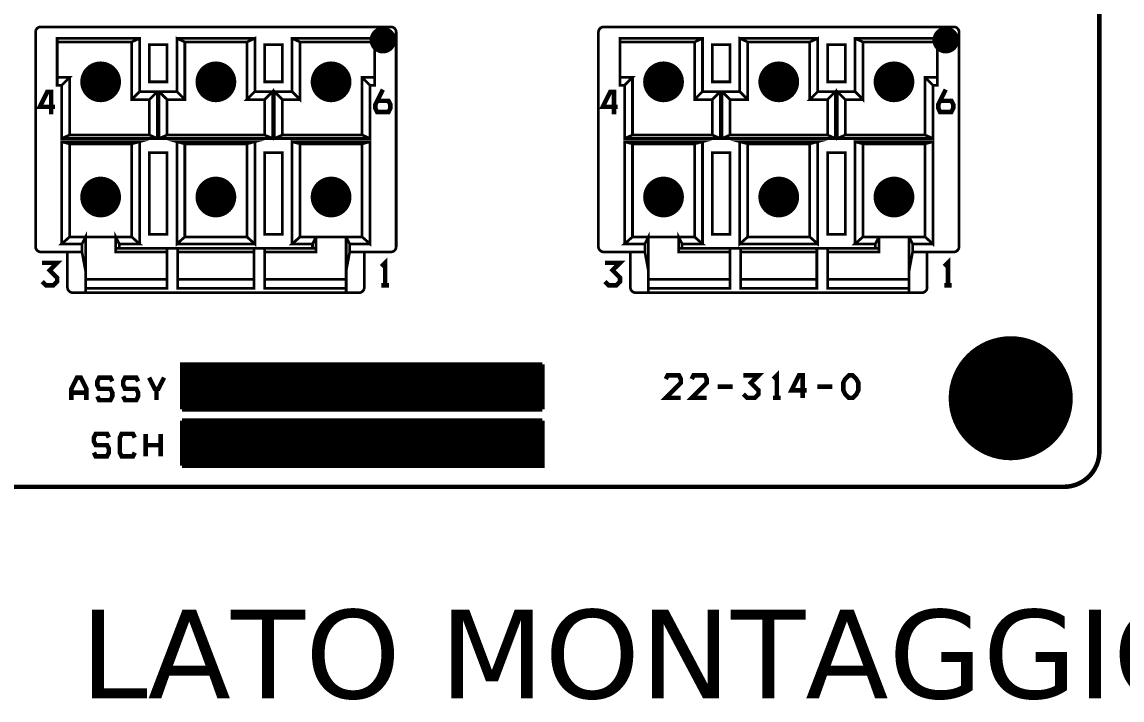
# Model space of a CAD drawing. Extents: x -13 to 194, y 173 to 305.
# Drawn here: x 78.7 to 140.7, y 172.8 to 211 of the extents above; entities that cross this region are included whole.
import ezdxf

# ---------------------------------------------------------------- set-up
doc = ezdxf.new("R2010")
doc.units = 0
doc.header["$MEASUREMENT"] = 0
doc.layers.get('0').update_dxf_attribs({"linetype": 'CONTINUOUS'})
for name, color, linetype in [('22-314-0_DRL', 1, 'CONTINUOUS'), ('22-314-0_SMT', 9, 'CONTINUOUS'), ('22-314-0_SST', 250, 'CONTINUOUS'), ('THRUHOLE_NPT', 9, 'CONTINUOUS'), ('THRUHOLE_TAP', 12, 'CONTINUOUS')]:
    doc.layers.add(name, color=color, linetype=linetype)
doc.styles.get("Standard").update_dxf_attribs({"font": 'verdana.ttf', "height": 5})

# ---------------------------------------------------------------- blocks, each defined once
blk = doc.blocks.new('ROUND_5')
at = {"const_width": 0.75057}
blk.add_lwpolyline([(-0.375284, 0, 1), (0.375284, 0, 1)], format="xyb", close=True, dxfattribs=at)
blk = doc.blocks.new('ROUND_18')
at = {"const_width": 0.65024}
blk.add_lwpolyline([(-0.32512, 0, 1), (0.32512, 0, 1)], format="xyb", close=True, dxfattribs=at)
blk = doc.blocks.new('ROUND_20')
at = {"const_width": 1.75006}
blk.add_lwpolyline([(-0.87503, 0, 1), (0.87503, 0, 1)], format="xyb", close=True, dxfattribs=at)
blk = doc.blocks.new('ROUND_3')
at = {"const_width": 1.14935}
blk.add_lwpolyline([(-0.574674, 0, 1), (0.574674, 0, 1)], format="xyb", close=True, dxfattribs=at)
blk = doc.blocks.new('ROUND_4')
at = {"const_width": 0.7493}
blk.add_lwpolyline([(-0.37465, 0, 1), (0.37465, 0, 1)], format="xyb", close=True, dxfattribs=at)
blk = doc.blocks.new('ROUND_7')
at = {"const_width": 3.50012}
blk.add_lwpolyline([(-1.75006, 0, 1), (1.75006, 0, 1)], format="xyb", close=True, dxfattribs=at)

msp = doc.modelspace()

# ---------------------------------------------------------------- linework, layer by layer
at = {"layer": '22-314-0_DRL', "const_width": 0.254}
for points in [[(139.442, 186.79), (139.442, 302.789)], [(36.443, 184.791), (137.443, 184.791)]]:
    msp.add_lwpolyline(points, dxfattribs=at)
msp.add_lwpolyline([(137.443, 184.791, 0.414214), (139.442, 186.79)], format="xyb", dxfattribs=at)
at = {"layer": '22-314-0_SST', "const_width": 0.152}
for points in [[(79.737, 210.744, 0.414214), (79.437, 210.445)], [(99.778, 210.445, 0.414214), (99.478, 210.744)], [(111.487, 210.744, 0.414214), (111.187, 210.445)], [(131.528, 210.445, 0.414214), (131.228, 210.744)], [(79.437, 198.344, 0.414214), (79.737, 198.044)], [(99.478, 198.044, 0.414214), (99.778, 198.344)], [(111.187, 198.344, 0.414214), (111.487, 198.044)], [(131.228, 198.044, 0.414214), (131.528, 198.344)], [(81.238, 196.045, 0.414214), (81.538, 195.746)], [(97.677, 195.743, 0.414214), (97.979, 196.045)], [(112.988, 196.045, 0.414214), (113.288, 195.746)], [(129.427, 195.743, 0.414214), (129.729, 196.045)]]:
    msp.add_lwpolyline(points, format="xyb", dxfattribs=at)
at = {"layer": '22-314-0_SST'}
for points, const_width in [([(79.437, 210.445), (79.437, 198.344)], 0.152), ([(99.478, 210.744), (79.737, 210.744)], 0.152), ([(99.778, 198.344), (99.778, 210.445)], 0.152), ([(111.187, 210.445), (111.187, 198.344)], 0.152), ([(131.228, 210.744), (111.487, 210.744)], 0.152), ([(131.528, 198.344), (131.528, 210.445)], 0.152), ([(80.657, 207.894), (81.358, 207.894), (80.908, 207.445), (80.908, 204.445), (86.308, 204.445), (86.308, 207.094), (85.307, 207.094), (85.307, 210.094), (80.657, 210.094), (80.657, 207.445), (80.908, 207.445)], 0.152), ([(80.908, 204.445), (81.358, 204.643), (85.859, 204.643), (85.859, 206.645), (84.858, 206.645), (84.858, 209.893), (80.657, 209.893)], 0.152), ([(85.307, 210.094), (84.858, 209.893)], 0.152), ([(86.857, 207.643), (86.857, 209.744), (85.859, 209.744), (85.859, 207.643), (86.857, 207.643)], 0.152), ([(86.857, 204.643), (86.857, 206.645), (87.858, 206.645), (87.858, 209.893), (91.358, 209.893)], 0.152), ([(87.858, 206.645), (87.408, 207.094), (87.408, 210.094), (87.858, 209.893)], 0.152), ([(91.807, 210.094), (87.408, 210.094)], 0.152), ([(91.358, 206.645), (91.358, 209.893), (91.807, 210.094), (91.807, 207.094), (91.358, 206.645), (92.358, 206.645)], 0.152), ([(93.357, 207.643), (93.357, 209.744), (92.358, 209.744), (92.358, 207.643), (93.357, 207.643)], 0.152), ([(98.307, 204.445), (92.907, 204.445), (93.357, 204.643), (97.858, 204.643), (98.307, 204.445), (98.307, 207.445), (98.559, 207.445), (98.559, 210.094), (93.908, 210.094), (93.908, 207.094), (94.357, 206.645), (94.357, 209.893), (93.908, 210.094)], 0.152), ([(98.559, 209.893), (94.357, 209.893)], 0.152), ([(112.407, 207.894), (113.108, 207.894), (112.658, 207.445), (112.658, 204.445), (118.058, 204.445), (118.058, 207.094), (117.057, 207.094), (117.057, 210.094), (112.407, 210.094), (112.407, 207.445), (112.658, 207.445)], 0.152), ([(112.658, 204.445), (113.108, 204.643), (117.609, 204.643), (117.609, 206.645), (116.608, 206.645), (116.608, 209.893), (112.407, 209.893)], 0.152), ([(117.057, 210.094), (116.608, 209.893)], 0.152), ([(118.607, 207.643), (118.607, 209.744), (117.609, 209.744), (117.609, 207.643), (118.607, 207.643)], 0.152), ([(118.607, 204.643), (118.607, 206.645), (119.608, 206.645), (119.608, 209.893), (123.108, 209.893)], 0.152), ([(119.608, 206.645), (119.158, 207.094), (119.158, 210.094), (119.608, 209.893)], 0.152), ([(123.557, 210.094), (119.158, 210.094)], 0.152), ([(123.108, 206.645), (123.108, 209.893), (123.557, 210.094), (123.557, 207.094), (123.108, 206.645), (124.108, 206.645)], 0.152), ([(125.107, 207.643), (125.107, 209.744), (124.108, 209.744), (124.108, 207.643), (125.107, 207.643)], 0.152), ([(130.057, 204.445), (124.657, 204.445), (125.107, 204.643), (129.608, 204.643), (130.057, 204.445), (130.057, 207.445), (130.309, 207.445), (130.309, 210.094), (125.658, 210.094), (125.658, 207.094), (126.107, 206.645), (126.107, 209.893), (125.658, 210.094)], 0.152), ([(130.309, 209.893), (126.107, 209.893)], 0.152), ([(81.358, 207.894), (81.358, 204.643)], 0.152), ([(97.858, 204.643), (97.858, 207.894), (98.559, 207.894)], 0.152), ([(97.858, 207.894), (98.307, 207.445)], 0.152), ([(113.108, 207.894), (113.108, 204.643)], 0.152), ([(129.608, 204.643), (129.608, 207.894), (130.309, 207.894)], 0.152), ([(129.608, 207.894), (130.057, 207.445)], 0.152), ([(92.358, 204.643), (92.358, 206.645), (92.808, 207.094), (92.808, 204.445), (92.358, 204.643), (86.857, 204.643), (86.407, 204.445), (92.808, 204.445)], 0.152), ([(92.907, 204.445), (92.907, 207.094), (93.357, 206.645), (94.357, 206.645)], 0.152), ([(98.708, 206.574), (99.343, 206.574), (99.45, 206.363), (99.45, 206.152), (99.343, 205.939), (98.708, 205.939), (98.604, 206.152), (98.604, 206.363), (99.026, 207.209)], 0.254), ([(124.108, 204.643), (124.108, 206.645), (124.558, 207.094), (124.558, 204.445), (124.108, 204.643), (118.607, 204.643), (118.157, 204.445), (124.558, 204.445)], 0.152), ([(124.657, 204.445), (124.657, 207.094), (125.107, 206.645), (126.107, 206.645)], 0.152), ([(130.458, 206.574), (131.093, 206.574), (131.2, 206.363), (131.2, 206.152), (131.093, 205.939), (130.458, 205.939), (130.354, 206.152), (130.354, 206.363), (130.776, 207.209)], 0.254), ([(80.527, 206.236), (79.681, 206.236), (80.103, 207.082), (80.316, 207.082), (80.316, 205.812)], 0.254), ([(85.307, 207.094), (84.858, 206.645)], 0.152), ([(86.308, 207.094), (85.859, 206.645)], 0.152), ([(87.408, 207.094), (86.407, 207.094), (86.857, 206.645)], 0.152), ([(86.407, 207.094), (86.407, 204.445)], 0.152), ([(92.808, 207.094), (91.807, 207.094)], 0.152), ([(93.908, 207.094), (92.907, 207.094)], 0.152), ([(93.357, 206.645), (93.357, 204.643)], 0.152), ([(112.277, 206.236), (111.431, 206.236), (111.853, 207.082), (112.066, 207.082), (112.066, 205.812)], 0.254), ([(117.057, 207.094), (116.608, 206.645)], 0.152), ([(118.058, 207.094), (117.609, 206.645)], 0.152), ([(119.158, 207.094), (118.157, 207.094), (118.607, 206.645)], 0.152), ([(118.157, 207.094), (118.157, 204.445)], 0.152), ([(124.558, 207.094), (123.557, 207.094)], 0.152), ([(125.658, 207.094), (124.657, 207.094)], 0.152), ([(125.107, 206.645), (125.107, 204.643)], 0.152), ([(80.908, 198.494), (80.908, 204.265), (85.307, 204.265), (84.858, 204.143), (84.858, 198.895)], 0.152), ([(80.908, 204.265), (81.358, 204.143)], 0.152), ([(81.358, 198.895), (81.358, 204.143), (84.858, 204.143)], 0.152), ([(85.307, 198.494), (85.307, 204.265)], 0.152), ([(86.308, 204.445), (85.859, 204.643)], 0.152), ([(91.358, 204.143), (87.858, 204.143), (87.408, 204.265), (91.807, 204.265), (91.358, 204.143), (91.358, 198.895), (91.807, 198.494), (91.807, 204.265)], 0.152), ([(87.408, 204.265), (87.408, 198.494), (87.858, 198.895), (87.858, 204.143)], 0.152), ([(97.858, 204.143), (98.307, 204.265), (98.307, 198.494), (97.858, 198.895), (97.858, 204.143), (94.357, 204.143), (93.908, 204.265), (93.908, 198.494)], 0.152), ([(98.307, 204.265), (93.908, 204.265)], 0.152), ([(94.357, 204.143), (94.357, 198.895)], 0.152), ([(112.658, 198.494), (112.658, 204.265), (117.057, 204.265), (116.608, 204.143), (116.608, 198.895)], 0.152), ([(112.658, 204.265), (113.108, 204.143)], 0.152), ([(113.108, 198.895), (113.108, 204.143), (116.608, 204.143)], 0.152), ([(117.057, 198.494), (117.057, 204.265)], 0.152), ([(118.058, 204.445), (117.609, 204.643)], 0.152), ([(123.108, 204.143), (119.608, 204.143), (119.158, 204.265), (123.557, 204.265), (123.108, 204.143), (123.108, 198.895), (123.557, 198.494), (123.557, 204.265)], 0.152), ([(119.158, 204.265), (119.158, 198.494), (119.608, 198.895), (119.608, 204.143)], 0.152), ([(129.608, 204.143), (130.057, 204.265), (130.057, 198.494), (129.608, 198.895), (129.608, 204.143), (126.107, 204.143), (125.658, 204.265), (125.658, 198.494)], 0.152), ([(130.057, 204.265), (125.658, 204.265)], 0.152), ([(126.107, 204.143), (126.107, 198.895)], 0.152), ([(86.857, 199.045), (86.857, 203.645), (85.859, 203.645), (85.859, 199.045), (86.857, 199.045)], 0.152), ([(93.357, 199.045), (93.357, 203.645), (92.358, 203.645), (92.358, 199.045), (93.357, 199.045)], 0.152), ([(118.607, 199.045), (118.607, 203.645), (117.609, 203.645), (117.609, 199.045), (118.607, 199.045)], 0.152), ([(125.107, 199.045), (125.107, 203.645), (124.108, 203.645), (124.108, 199.045), (125.107, 199.045)], 0.152), ([(82.056, 198.494), (80.908, 198.494), (81.358, 198.895), (82.257, 198.895), (83.959, 198.895), (84.858, 198.895), (85.307, 198.494), (84.157, 198.494), (83.959, 198.895), (83.959, 198.245)], 0.152), ([(82.257, 196.978), (82.056, 198.044), (82.056, 198.494), (82.257, 198.895), (82.257, 196.978), (82.257, 195.743)], 0.152), ([(113.806, 198.494), (112.658, 198.494), (113.108, 198.895), (114.007, 198.895), (115.709, 198.895), (116.608, 198.895), (117.057, 198.494), (115.907, 198.494), (115.709, 198.895), (115.709, 198.245)], 0.152), ([(114.007, 196.978), (113.806, 198.044), (113.806, 198.494), (114.007, 198.895), (114.007, 196.978), (114.007, 195.743)], 0.152), ([(81.538, 195.743), (82.257, 195.743), (96.958, 195.743), (96.958, 196.978), (96.958, 198.895), (95.257, 198.895), (95.257, 198.245), (95.257, 198.044), (92.358, 198.044)], 0.152), ([(84.157, 198.245), (84.157, 198.494)], 0.152), ([(87.408, 198.494), (91.807, 198.494)], 0.152), ([(87.858, 198.895), (91.358, 198.895)], 0.152), ([(95.058, 198.494), (93.908, 198.494), (94.357, 198.895), (95.257, 198.895), (95.058, 198.494), (95.058, 198.245)], 0.152), ([(98.307, 198.494), (97.156, 198.494), (96.958, 198.895), (97.858, 198.895)], 0.152), ([(97.156, 198.494), (97.156, 198.044), (96.958, 196.978)], 0.152), ([(113.288, 195.743), (114.007, 195.743), (128.708, 195.743), (128.708, 196.978), (128.708, 198.895), (127.007, 198.895), (127.007, 198.245), (127.007, 198.044), (124.108, 198.044)], 0.152), ([(115.907, 198.245), (115.907, 198.494)], 0.152), ([(119.158, 198.494), (123.557, 198.494)], 0.152), ([(119.608, 198.895), (123.108, 198.895)], 0.152), ([(126.808, 198.494), (125.658, 198.494), (126.107, 198.895), (127.007, 198.895), (126.808, 198.494), (126.808, 198.245)], 0.152), ([(130.057, 198.494), (128.906, 198.494), (128.708, 198.895), (129.608, 198.895)], 0.152), ([(128.906, 198.494), (128.906, 198.044), (128.708, 196.978)], 0.152), ([(79.737, 198.044), (81.238, 198.044), (81.238, 196.045)], 0.152), ([(82.056, 198.044), (81.238, 198.044)], 0.152), ([(82.257, 195.995), (86.857, 195.995), (86.857, 198.245)], 0.152), ([(86.857, 198.044), (83.959, 198.044), (83.959, 198.245), (84.157, 198.245), (95.058, 198.245), (95.257, 198.245)], 0.152), ([(87.456, 198.245), (87.456, 195.995), (91.756, 195.995), (91.756, 198.245)], 0.152), ([(87.456, 198.044), (91.756, 198.044)], 0.152), ([(96.958, 195.995), (92.358, 195.995), (92.358, 198.245)], 0.152), ([(97.977, 198.044), (97.156, 198.044)], 0.152), ([(97.977, 196.045), (97.977, 198.044), (99.478, 198.044)], 0.152), ([(111.487, 198.044), (112.988, 198.044), (112.988, 196.045)], 0.152), ([(113.806, 198.044), (112.988, 198.044)], 0.152), ([(114.007, 195.995), (118.607, 195.995), (118.607, 198.245)], 0.152), ([(118.607, 198.044), (115.709, 198.044), (115.709, 198.245), (115.907, 198.245), (126.808, 198.245), (127.007, 198.245)], 0.152), ([(119.206, 198.245), (119.206, 195.995), (123.506, 195.995), (123.506, 198.245)], 0.152), ([(119.206, 198.044), (123.506, 198.044)], 0.152), ([(128.708, 195.995), (124.108, 195.995), (124.108, 198.245)], 0.152), ([(129.727, 198.044), (128.906, 198.044)], 0.152), ([(129.727, 196.045), (129.727, 198.044), (131.228, 198.044)], 0.152), ([(79.808, 196.373), (80.019, 196.16), (80.443, 196.16), (80.654, 196.373), (80.654, 196.584), (80.23, 197.008), (80.654, 197.43), (79.808, 197.43)], 0.254), ([(99.153, 196.16), (99.153, 197.43), (98.942, 197.219)], 0.254), ([(111.558, 196.373), (111.769, 196.16), (112.193, 196.16), (112.404, 196.373), (112.404, 196.584), (111.98, 197.008), (112.404, 197.43), (111.558, 197.43)], 0.254), ([(130.903, 196.16), (130.903, 197.43), (130.692, 197.219)], 0.254), ([(82.257, 196.495), (86.857, 196.495)], 0.152), ([(87.456, 196.495), (91.756, 196.495)], 0.152), ([(92.358, 196.495), (96.958, 196.495)], 0.152), ([(99.366, 196.16), (98.942, 196.16)], 0.254), ([(114.007, 196.495), (118.607, 196.495)], 0.152), ([(119.206, 196.495), (123.506, 196.495)], 0.152), ([(124.108, 196.495), (128.708, 196.495)], 0.152), ([(131.116, 196.16), (130.692, 196.16)], 0.254), ([(96.958, 195.743), (97.677, 195.743)], 0.152), ([(128.708, 195.743), (129.427, 195.743)], 0.152), ([(108.023, 191.694), (87.703, 191.694), (87.703, 189.154)], 0.254), ([(87.804, 191.694), (87.804, 189.154)], 0.254), ([(88.033, 191.694), (88.033, 189.154)], 0.254), ([(88.261, 191.694), (88.261, 189.154)], 0.254), ([(88.49, 191.694), (88.49, 189.154)], 0.254), ([(88.719, 191.694), (88.719, 189.154)], 0.254), ([(88.947, 191.694), (88.947, 189.154)], 0.254), ([(89.176, 191.694), (89.176, 189.154)], 0.254), ([(89.404, 191.694), (89.404, 189.154)], 0.254), ([(89.633, 191.694), (89.633, 189.154)], 0.254), ([(89.862, 191.694), (89.862, 189.154)], 0.254), ([(90.09, 191.694), (90.09, 189.154)], 0.254), ([(90.319, 191.694), (90.319, 189.154)], 0.254), ([(90.547, 191.694), (90.547, 189.154)], 0.254), ([(90.776, 191.694), (90.776, 189.154)], 0.254), ([(91.005, 191.694), (91.005, 189.154)], 0.254), ([(91.233, 191.694), (91.233, 189.154)], 0.254), ([(91.462, 191.694), (91.462, 189.154)], 0.254), ([(91.69, 191.694), (91.69, 189.154)], 0.254), ([(91.919, 191.694), (91.919, 189.154)], 0.254), ([(92.148, 191.694), (92.148, 189.154)], 0.254), ([(92.376, 191.694), (92.376, 189.154)], 0.254), ([(92.605, 191.694), (92.605, 189.154)], 0.254), ([(92.833, 191.694), (92.833, 189.154)], 0.254), ([(93.062, 191.694), (93.062, 189.154)], 0.254), ([(93.291, 191.694), (93.291, 189.154)], 0.254), ([(93.519, 191.694), (93.519, 189.154)], 0.254), ([(93.748, 191.694), (93.748, 189.154)], 0.254), ([(93.976, 191.694), (93.976, 189.154)], 0.254), ([(94.205, 191.694), (94.205, 189.154)], 0.254), ([(94.434, 191.694), (94.434, 189.154)], 0.254), ([(94.662, 191.694), (94.662, 189.154)], 0.254), ([(94.891, 191.694), (94.891, 189.154)], 0.254), ([(95.119, 191.694), (95.119, 189.154)], 0.254), ([(95.348, 191.694), (95.348, 189.154)], 0.254), ([(95.577, 191.694), (95.577, 189.154)], 0.254), ([(95.805, 191.694), (95.805, 189.154)], 0.254), ([(96.034, 191.694), (96.034, 189.154)], 0.254), ([(96.262, 191.694), (96.262, 189.154)], 0.254), ([(96.491, 191.694), (96.491, 189.154)], 0.254), ([(96.72, 191.694), (96.72, 189.154)], 0.254), ([(96.948, 191.694), (96.948, 189.154)], 0.254), ([(97.177, 191.694), (97.177, 189.154)], 0.254), ([(97.405, 191.694), (97.405, 189.154)], 0.254), ([(97.634, 191.694), (97.634, 189.154)], 0.254), ([(97.863, 191.694), (97.863, 189.154)], 0.254), ([(98.091, 191.694), (98.091, 189.154)], 0.254), ([(98.32, 191.694), (98.32, 189.154)], 0.254), ([(98.548, 191.694), (98.548, 189.154)], 0.254), ([(98.777, 191.694), (98.777, 189.154)], 0.254), ([(99.006, 191.694), (99.006, 189.154)], 0.254), ([(99.234, 191.694), (99.234, 189.154)], 0.254), ([(99.463, 191.694), (99.463, 189.154)], 0.254), ([(99.691, 191.694), (99.691, 189.154)], 0.254), ([(99.92, 191.694), (99.92, 189.154)], 0.254), ([(100.149, 191.694), (100.149, 189.154)], 0.254), ([(100.377, 191.694), (100.377, 189.154)], 0.254), ([(100.606, 191.694), (100.606, 189.154)], 0.254), ([(100.834, 191.694), (100.834, 189.154)], 0.254), ([(101.063, 191.694), (101.063, 189.154)], 0.254), ([(101.292, 191.694), (101.292, 189.154)], 0.254), ([(101.52, 191.694), (101.52, 189.154)], 0.254), ([(101.749, 191.694), (101.749, 189.154)], 0.254), ([(101.977, 191.694), (101.977, 189.154)], 0.254), ([(102.206, 191.694), (102.206, 189.154)], 0.254), ([(102.435, 191.694), (102.435, 189.154)], 0.254), ([(102.663, 191.694), (102.663, 189.154)], 0.254), ([(102.892, 191.694), (102.892, 189.154)], 0.254), ([(103.12, 191.694), (103.12, 189.154)], 0.254), ([(103.349, 191.694), (103.349, 189.154)], 0.254), ([(103.578, 191.694), (103.578, 189.154)], 0.254), ([(103.806, 191.694), (103.806, 189.154)], 0.254), ([(104.035, 191.694), (104.035, 189.154)], 0.254), ([(104.263, 191.694), (104.263, 189.154)], 0.254), ([(104.492, 191.694), (104.492, 189.154)], 0.254), ([(104.721, 191.694), (104.721, 189.154)], 0.254), ([(104.949, 191.694), (104.949, 189.154)], 0.254), ([(105.178, 191.694), (105.178, 189.154)], 0.254), ([(105.406, 191.694), (105.406, 189.154)], 0.254), ([(105.635, 191.694), (105.635, 189.154)], 0.254), ([(105.864, 191.694), (105.864, 189.154)], 0.254), ([(106.092, 191.694), (106.092, 189.154)], 0.254), ([(106.321, 191.694), (106.321, 189.154)], 0.254), ([(106.549, 191.694), (106.549, 189.154)], 0.254), ([(106.778, 191.694), (106.778, 189.154)], 0.254), ([(107.007, 191.694), (107.007, 189.154)], 0.254), ([(107.235, 191.694), (107.235, 189.154)], 0.254), ([(107.464, 191.694), (107.464, 189.154)], 0.254), ([(107.692, 191.694), (107.692, 189.154)], 0.254), ([(107.921, 191.694), (107.921, 189.154)], 0.254), ([(108.023, 191.694), (108.023, 189.154)], 0.254), ([(108.023, 191.542), (87.703, 191.542)], 0.254), ([(108.023, 191.313), (87.703, 191.313)], 0.254), ([(108.023, 191.085), (87.703, 191.085)], 0.254), ([(115.833, 189.81), (114.987, 189.81), (115.833, 190.658), (115.833, 190.869), (115.726, 191.08), (115.091, 191.08), (114.987, 190.869)], 0.254), ([(117.294, 189.81), (116.448, 189.81), (117.294, 190.658), (117.294, 190.869), (117.187, 191.08), (116.552, 191.08), (116.448, 190.869)], 0.254), ([(119.369, 190.023), (119.58, 189.81), (120.004, 189.81), (120.215, 190.023), (120.215, 190.234), (119.79, 190.658), (120.215, 191.08), (119.369, 191.08)], 0.254), ([(121.251, 189.81), (121.251, 191.08), (121.04, 190.869)], 0.254), ([(122.925, 190.234), (122.076, 190.234), (122.501, 191.08), (122.711, 191.08), (122.711, 189.81)], 0.254), ([(125.315, 189.81), (125.104, 190.023), (124.997, 190.234), (124.997, 190.658), (125.104, 190.869), (125.315, 191.08), (125.528, 191.08), (125.739, 190.869), (125.846, 190.658), (125.846, 190.234), (125.739, 190.023), (125.528, 189.81), (125.315, 189.81)], 0.254), ([(82.305, 189.683), (82.305, 190.318), (81.988, 190.953), (81.777, 190.953), (81.459, 190.318), (81.459, 189.683)], 0.254), ([(83.766, 190.742), (83.659, 190.953), (83.024, 190.953), (82.92, 190.742), (82.92, 190.531), (83.024, 190.318), (83.659, 190.318), (83.766, 190.107), (83.766, 189.896), (83.659, 189.683), (83.024, 189.683), (82.92, 189.896)], 0.254), ([(85.226, 190.742), (85.119, 190.953), (84.484, 190.953), (84.38, 190.742), (84.38, 190.531), (84.484, 190.318), (85.119, 190.318), (85.226, 190.107), (85.226, 189.896), (85.119, 189.683), (84.484, 189.683), (84.38, 189.896)], 0.254), ([(86.687, 190.953), (86.369, 190.318), (86.158, 190.318), (85.841, 190.953)], 0.254), ([(108.023, 190.856), (87.703, 190.856)], 0.254), ([(108.023, 190.628), (87.703, 190.628)], 0.254), ([(108.023, 190.399), (87.703, 190.399)], 0.254), ([(118.754, 190.445), (117.908, 190.445)], 0.254), ([(124.385, 190.445), (123.537, 190.445)], 0.254), ([(82.305, 190.107), (81.459, 190.107)], 0.254), ([(86.262, 189.683), (86.262, 190.318)], 0.254), ([(108.023, 190.17), (87.703, 190.17)], 0.254), ([(108.023, 189.942), (87.703, 189.942)], 0.254), ([(121.464, 189.81), (121.04, 189.81)], 0.254), ([(108.023, 189.713), (87.703, 189.713)], 0.254), ([(108.023, 189.485), (87.703, 189.485)], 0.254), ([(108.023, 189.256), (87.703, 189.256)], 0.254), ([(108.023, 189.154), (87.703, 189.154)], 0.254), ([(87.703, 188.519), (87.703, 185.979)], 0.254), ([(108.023, 188.519), (87.703, 188.519)], 0.254), ([(108.023, 188.519), (108.023, 185.979), (87.703, 185.979)], 0.254), ([(87.804, 188.519), (87.804, 185.979)], 0.254), ([(88.033, 188.519), (88.033, 185.979)], 0.254), ([(88.261, 188.519), (88.261, 185.979)], 0.254), ([(88.49, 188.519), (88.49, 185.979)], 0.254), ([(88.719, 188.519), (88.719, 185.979)], 0.254), ([(88.947, 188.519), (88.947, 185.979)], 0.254), ([(89.176, 188.519), (89.176, 185.979)], 0.254), ([(89.404, 188.519), (89.404, 185.979)], 0.254), ([(89.633, 188.519), (89.633, 185.979)], 0.254), ([(89.862, 188.519), (89.862, 185.979)], 0.254), ([(90.09, 188.519), (90.09, 185.979)], 0.254), ([(90.319, 188.519), (90.319, 185.979)], 0.254), ([(90.547, 188.519), (90.547, 185.979)], 0.254), ([(90.776, 188.519), (90.776, 185.979)], 0.254), ([(91.005, 188.519), (91.005, 185.979)], 0.254), ([(91.233, 188.519), (91.233, 185.979)], 0.254), ([(91.462, 188.519), (91.462, 185.979)], 0.254), ([(91.69, 188.519), (91.69, 185.979)], 0.254), ([(91.919, 188.519), (91.919, 185.979)], 0.254), ([(92.148, 188.519), (92.148, 185.979)], 0.254), ([(92.376, 188.519), (92.376, 185.979)], 0.254), ([(92.605, 188.519), (92.605, 185.979)], 0.254), ([(92.833, 188.519), (92.833, 185.979)], 0.254), ([(93.062, 188.519), (93.062, 185.979)], 0.254), ([(93.291, 188.519), (93.291, 185.979)], 0.254), ([(93.519, 188.519), (93.519, 185.979)], 0.254), ([(93.748, 188.519), (93.748, 185.979)], 0.254), ([(93.976, 188.519), (93.976, 185.979)], 0.254), ([(94.205, 188.519), (94.205, 185.979)], 0.254), ([(94.434, 188.519), (94.434, 185.979)], 0.254), ([(94.662, 188.519), (94.662, 185.979)], 0.254), ([(94.891, 188.519), (94.891, 185.979)], 0.254), ([(95.119, 188.519), (95.119, 185.979)], 0.254), ([(95.348, 188.519), (95.348, 185.979)], 0.254), ([(95.577, 188.519), (95.577, 185.979)], 0.254), ([(95.805, 188.519), (95.805, 185.979)], 0.254), ([(96.034, 188.519), (96.034, 185.979)], 0.254), ([(96.262, 188.519), (96.262, 185.979)], 0.254), ([(96.491, 188.519), (96.491, 185.979)], 0.254), ([(96.72, 188.519), (96.72, 185.979)], 0.254), ([(96.948, 188.519), (96.948, 185.979)], 0.254), ([(97.177, 188.519), (97.177, 185.979)], 0.254), ([(97.405, 188.519), (97.405, 185.979)], 0.254), ([(97.634, 188.519), (97.634, 185.979)], 0.254), ([(97.863, 188.519), (97.863, 185.979)], 0.254), ([(98.091, 188.519), (98.091, 185.979)], 0.254), ([(98.32, 188.519), (98.32, 185.979)], 0.254), ([(98.548, 188.519), (98.548, 185.979)], 0.254), ([(98.777, 188.519), (98.777, 185.979)], 0.254), ([(99.006, 188.519), (99.006, 185.979)], 0.254), ([(99.234, 188.519), (99.234, 185.979)], 0.254), ([(99.463, 188.519), (99.463, 185.979)], 0.254), ([(99.691, 188.519), (99.691, 185.979)], 0.254), ([(99.92, 188.519), (99.92, 185.979)], 0.254), ([(100.149, 188.519), (100.149, 185.979)], 0.254), ([(100.377, 188.519), (100.377, 185.979)], 0.254), ([(100.606, 188.519), (100.606, 185.979)], 0.254), ([(100.834, 188.519), (100.834, 185.979)], 0.254), ([(101.063, 188.519), (101.063, 185.979)], 0.254), ([(101.292, 188.519), (101.292, 185.979)], 0.254), ([(101.52, 188.519), (101.52, 185.979)], 0.254), ([(101.749, 188.519), (101.749, 185.979)], 0.254), ([(101.977, 188.519), (101.977, 185.979)], 0.254), ([(102.206, 188.519), (102.206, 185.979)], 0.254), ([(102.435, 188.519), (102.435, 185.979)], 0.254), ([(102.663, 188.519), (102.663, 185.979)], 0.254), ([(102.892, 188.519), (102.892, 185.979)], 0.254), ([(103.12, 188.519), (103.12, 185.979)], 0.254), ([(103.349, 188.519), (103.349, 185.979)], 0.254), ([(103.578, 188.519), (103.578, 185.979)], 0.254), ([(103.806, 188.519), (103.806, 185.979)], 0.254), ([(104.035, 188.519), (104.035, 185.979)], 0.254), ([(104.263, 188.519), (104.263, 185.979)], 0.254), ([(104.492, 188.519), (104.492, 185.979)], 0.254), ([(104.721, 188.519), (104.721, 185.979)], 0.254), ([(104.949, 188.519), (104.949, 185.979)], 0.254), ([(105.178, 188.519), (105.178, 185.979)], 0.254), ([(105.406, 188.519), (105.406, 185.979)], 0.254), ([(105.635, 188.519), (105.635, 185.979)], 0.254), ([(105.864, 188.519), (105.864, 185.979)], 0.254), ([(106.092, 188.519), (106.092, 185.979)], 0.254), ([(106.321, 188.519), (106.321, 185.979)], 0.254), ([(106.549, 188.519), (106.549, 185.979)], 0.254), ([(106.778, 188.519), (106.778, 185.979)], 0.254), ([(107.007, 188.519), (107.007, 185.979)], 0.254), ([(107.235, 188.519), (107.235, 185.979)], 0.254), ([(107.464, 188.519), (107.464, 185.979)], 0.254), ([(107.692, 188.519), (107.692, 185.979)], 0.254), ([(107.921, 188.519), (107.921, 185.979)], 0.254), ([(108.023, 188.367), (87.703, 188.367)], 0.254), ([(108.023, 188.138), (87.703, 188.138)], 0.254), ([(108.023, 187.91), (87.703, 187.91)], 0.254), ([(83.575, 187.567), (83.468, 187.778), (82.833, 187.778), (82.729, 187.567), (82.729, 187.356), (82.833, 187.143), (83.468, 187.143), (83.575, 186.932), (83.575, 186.721), (83.468, 186.508), (82.833, 186.508), (82.729, 186.721)], 0.254), ([(85.036, 186.721), (84.929, 186.508), (84.294, 186.508), (84.19, 186.721), (84.19, 187.567), (84.294, 187.778), (84.929, 187.778), (85.036, 187.567)], 0.254), ([(85.65, 186.508), (85.65, 187.778)], 0.254), ([(86.496, 186.508), (86.496, 187.778)], 0.254), ([(108.023, 187.681), (87.703, 187.681)], 0.254), ([(108.023, 187.453), (87.703, 187.453)], 0.254), ([(86.496, 187.143), (85.65, 187.143)], 0.254), ([(108.023, 187.224), (87.703, 187.224)], 0.254), ([(108.023, 186.995), (87.703, 186.995)], 0.254), ([(108.023, 186.767), (87.703, 186.767)], 0.254), ([(108.023, 186.538), (87.703, 186.538)], 0.254), ([(108.023, 186.31), (87.703, 186.31)], 0.254), ([(108.023, 186.081), (87.703, 186.081)], 0.254)]:
    msp.add_lwpolyline(points, dxfattribs=dict(at, const_width=const_width))

# ---------------------------------------------------------------- block references
at = {"layer": '22-314-0_DRL'}
for name, p in [('ROUND_5', (99.028, 209.995)), ('ROUND_5', (130.778, 209.995)), ('ROUND_18', (83.108, 207.643)), ('ROUND_18', (89.608, 207.643)), ('ROUND_18', (96.107, 207.643)), ('ROUND_18', (114.858, 207.643)), ('ROUND_18', (121.358, 207.643)), ('ROUND_18', (127.857, 207.643)), ('ROUND_18', (83.108, 201.143)), ('ROUND_18', (89.608, 201.143)), ('ROUND_18', (96.107, 201.143)), ('ROUND_18', (114.858, 201.143)), ('ROUND_18', (121.358, 201.143)), ('ROUND_18', (127.857, 201.143)), ('ROUND_20', (134.441, 189.789))]:
    msp.add_blockref(name, p, dxfattribs=at)
at = {"layer": '22-314-0_SMT'}
for name, p in [('ROUND_4', (99.028, 209.995)), ('ROUND_4', (130.778, 209.995)), ('ROUND_3', (83.108, 207.643)), ('ROUND_3', (89.608, 207.643)), ('ROUND_3', (96.107, 207.643)), ('ROUND_3', (114.858, 207.643)), ('ROUND_3', (121.358, 207.643)), ('ROUND_3', (127.857, 207.643)), ('ROUND_3', (83.108, 201.143)), ('ROUND_3', (89.608, 201.143)), ('ROUND_3', (96.107, 201.143)), ('ROUND_3', (114.858, 201.143)), ('ROUND_3', (121.358, 201.143)), ('ROUND_3', (127.857, 201.143)), ('ROUND_7', (134.441, 189.789))]:
    msp.add_blockref(name, p, dxfattribs=at)
at = {"layer": 'THRUHOLE_NPT'}
for p in [(99.028, 209.995), (130.778, 209.995)]:
    msp.add_blockref('ROUND_5', p, dxfattribs=at)
at = {"layer": 'THRUHOLE_TAP'}
for name, p in [('ROUND_18', (83.108, 207.643)), ('ROUND_18', (89.608, 207.643)), ('ROUND_18', (96.107, 207.643)), ('ROUND_18', (114.858, 207.643)), ('ROUND_18', (121.358, 207.643)), ('ROUND_18', (127.857, 207.643)), ('ROUND_18', (83.108, 201.143)), ('ROUND_18', (89.608, 201.143)), ('ROUND_18', (96.107, 201.143)), ('ROUND_18', (114.858, 201.143)), ('ROUND_18', (121.358, 201.143)), ('ROUND_18', (127.857, 201.143)), ('ROUND_20', (134.441, 189.789))]:
    msp.add_blockref(name, p, dxfattribs=at)

# ---------------------------------------------------------------- texts
at = {"linetype": 'Continuous'}
msp.add_text('VISTA   SCHEDA  22-314-0  LATO MONTAGGIO COMPONENTI', height=5, dxfattribs=at).set_placement((-13.009, 172.857))

doc.saveas('drawing.dxf')
